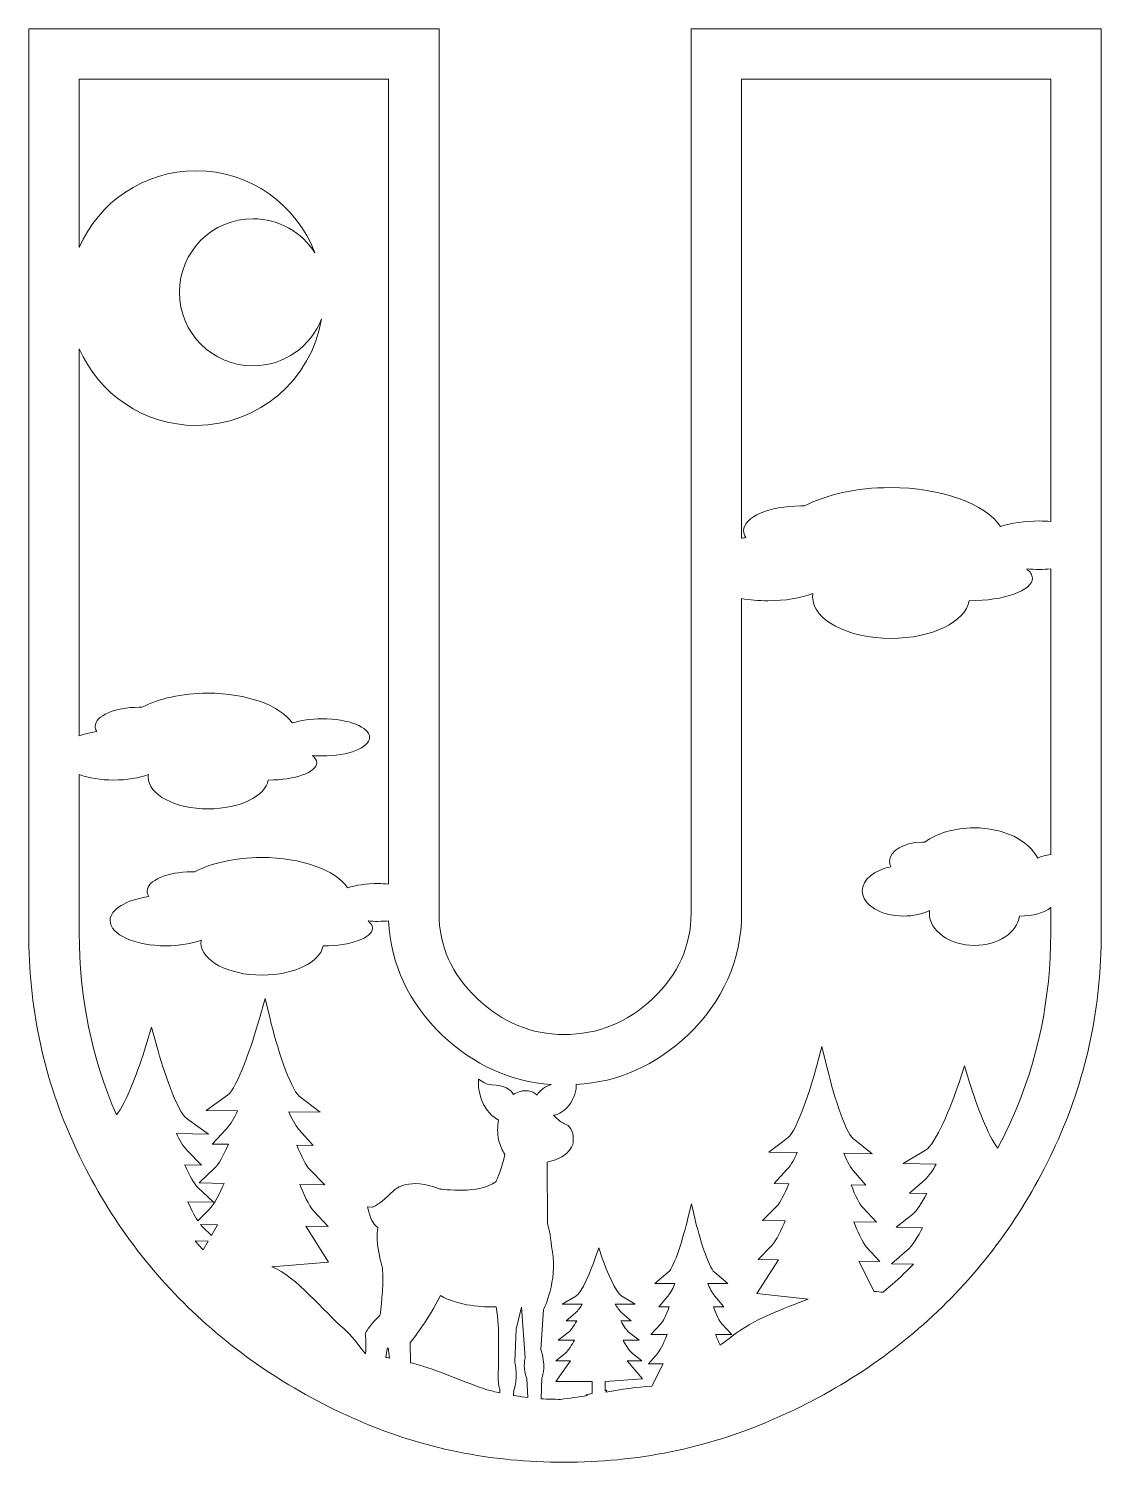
# Model space of a CAD drawing. Header units: millimetres. Extents: x 38 to 178, y -114 to -14.
# Drawn here: x 37.7 to 101.4, y -113.8 to -28.6 of the extents above; entities that cross this region are included whole.
import ezdxf

# ---------------------------------------------------------------- set-up
doc = ezdxf.new("R2010")
doc.units = ezdxf.units.MM
doc.header["$MEASUREMENT"] = 0
doc.layers.add('Layer 2', color=7, linetype='Continuous')

msp = doc.modelspace()

# ---------------------------------------------------------------- linework, layer by layer
at = {"layer": 'Layer 2', "lineweight": 0}
for points, knots in [([(77.04, -28.62), (77.04, -28.62), (77.04, -81.17), (77.04, -81.17), (77.04, -83.105), (76.285, -84.786), (74.778, -86.216), (73.27, -87.649), (71.51, -88.362), (69.499, -88.362), (67.565, -88.362), (65.846, -87.649), (64.337, -86.216), (62.829, -84.786), (62.076, -83.105), (62.076, -81.17), (62.076, -81.17), (62.076, -28.62), (62.076, -28.62), (62.076, -28.62), (37.713, -28.62), (37.713, -28.62), (37.713, -28.62), (37.713, -82.331), (37.713, -82.331), (37.713, -86.662), (38.564, -90.741), (40.266, -94.569), (41.966, -98.398), (44.269, -101.724), (47.168, -104.545), (50.069, -107.369), (53.433, -109.611), (57.26, -111.273), (61.089, -112.935), (65.167, -113.768), (69.499, -113.768), (73.83, -113.768), (77.928, -112.935), (81.796, -111.273), (85.662, -109.611), (89.047, -107.369), (91.946, -104.545), (94.846, -101.724), (97.147, -98.398), (98.849, -94.569), (100.549, -90.741), (101.401, -86.662), (101.401, -82.331), (101.401, -82.331), (101.401, -28.62), (101.401, -28.62), (101.401, -28.62), (77.04, -28.62), (77.04, -28.62)], [0, 0, 0, 0, 1, 1, 1, 2, 2, 2, 3, 3, 3, 4, 4, 4, 5, 5, 5, 6, 6, 6, 7, 7, 7, 8, 8, 8, 9, 9, 9, 10, 10, 10, 11, 11, 11, 12, 12, 12, 13, 13, 13, 14, 14, 14, 15, 15, 15, 16, 16, 16, 17, 17, 17, 18, 18, 18, 18]), ([(67.908, -91.956), (67.642, -91.73), (67.222, -91.562), (66.628, -91.841), (66.583, -91.862), (66.539, -91.886), (66.495, -91.914), (66.345, -91.642), (65.995, -91.357), (65.196, -91.341), (65.039, -91.338), (64.886, -91.295), (64.74, -91.21), (64.74, -91.21), (64.42, -91.009), (64.42, -91.009), (64.42, -91.009), (64.425, -91.392), (64.425, -91.392), (64.425, -91.406), (64.447, -92.801), (65.603, -93.445), (65.538, -93.829), (65.543, -94.233), (65.618, -94.619), (65.618, -94.619), (65.63, -94.671), (65.63, -94.671), (65.719, -94.987), (65.837, -95.259), (65.982, -95.482), (65.841, -96.276), (65.529, -96.933), (65.445, -97.101), (64.507, -97.85), (62.28, -97.556), (62.089, -97.529), (60.323, -96.807), (59.477, -97.545), (59.438, -97.58), (58.518, -98.504), (58.147, -98.605), (58.096, -98.615), (58.096, -98.615), (57.83, -98.595), (57.83, -98.595), (57.83, -98.595), (57.905, -98.897), (57.905, -98.897), (58.044, -99.457), (58.277, -99.708), (58.437, -99.819), (58.284, -100.612), (58.638, -101.937), (58.654, -101.998), (58.654, -101.998), (58.725, -102.231), (58.725, -102.231), (58.786, -103.529), (58.62, -104.725), (58.57, -105.042), (58.102, -105.431), (57.745, -106.034), (57.73, -106.06), (57.73, -106.06), (57.683, -106.139), (57.683, -106.139), (57.683, -106.139), (57.702, -106.232), (57.702, -106.232), (57.743, -106.437), (57.748, -106.808), (57.721, -107.326), (57.233, -106.76), (56.855, -106.188), (56.437, -105.837), (55.241, -104.836), (53.598, -102.715), (52.158, -102.161), (52.158, -102.161), (55.523, -101.89), (55.523, -101.89), (55.523, -101.89), (54.162, -99.737), (54.162, -99.737), (54.162, -99.737), (55.49, -99.755), (55.49, -99.755), (55.49, -99.755), (54.643, -98.844), (54.643, -98.844), (54.344, -98.522), (54.023, -97.806), (53.806, -97.261), (53.806, -97.261), (55.297, -97.281), (55.297, -97.281), (55.297, -97.281), (54.388, -96.361), (54.388, -96.361), (54.187, -96.158), (53.914, -95.634), (53.639, -94.932), (53.639, -94.932), (54.601, -94.945), (54.601, -94.945), (54.601, -94.945), (53.795, -94.04), (53.795, -94.04), (53.515, -93.726), (53.309, -93.309), (53.167, -92.944), (53.167, -92.944), (55.013, -92.969), (55.013, -92.969), (55.013, -92.969), (53.781, -92.015), (53.781, -92.015), (53.229, -91.588), (52.422, -88.974), (52.043, -87.427), (52.043, -87.427), (51.747, -86.22), (51.747, -86.22), (51.747, -86.22), (51.411, -87.418), (51.411, -87.418), (50.981, -88.954), (50.089, -91.545), (49.523, -91.956), (49.523, -91.956), (48.259, -92.876), (48.259, -92.876), (48.259, -92.876), (50.105, -92.901), (50.105, -92.901), (49.951, -93.263), (49.731, -93.674), (49.442, -93.98), (49.442, -93.98), (48.608, -94.863), (48.608, -94.863), (48.608, -94.863), (49.568, -94.876), (49.568, -94.876), (49.269, -95.57), (48.978, -96.086), (48.772, -96.283), (48.772, -96.283), (47.835, -97.178), (47.835, -97.178), (47.835, -97.178), (49.324, -97.199), (49.324, -97.199), (49.089, -97.737), (48.743, -98.444), (48.432, -98.757), (48.432, -98.757), (47.762, -99.435), (47.762, -99.435), (47.541, -99.098), (47.328, -98.656), (47.168, -98.293), (47.168, -98.293), (48.696, -98.32), (48.696, -98.32), (48.696, -98.32), (47.759, -97.452), (47.759, -97.452), (47.553, -97.26), (47.271, -96.767), (46.985, -96.106), (46.985, -96.106), (47.971, -96.124), (47.971, -96.124), (47.971, -96.124), (47.14, -95.27), (47.14, -95.27), (46.852, -94.973), (46.639, -94.581), (46.492, -94.238), (46.492, -94.238), (48.384, -94.271), (48.384, -94.271), (48.384, -94.271), (47.116, -93.369), (47.116, -93.369), (46.549, -92.965), (45.71, -90.507), (45.313, -89.052), (45.313, -89.052), (45.004, -87.918), (45.004, -87.918), (45.004, -87.918), (44.667, -89.041), (44.667, -89.041), (44.273, -90.351), (43.491, -92.475), (42.919, -93.135), (41.459, -89.772), (40.713, -86.14), (40.713, -82.331), (40.713, -82.331), (40.713, -72.918), (40.713, -72.918), (41.274, -73.123), (41.987, -73.246), (42.765, -73.246), (43.544, -73.246), (44.258, -73.122), (44.82, -72.917), (44.811, -72.969), (44.805, -73.021), (44.805, -73.075), (44.805, -74.115), (46.404, -74.958), (48.377, -74.958), (50.24, -74.958), (51.769, -74.206), (51.933, -73.245), (51.938, -73.245), (51.944, -73.246), (51.949, -73.246), (53.533, -73.246), (54.816, -72.785), (54.816, -72.218), (54.816, -72.067), (54.723, -71.923), (54.559, -71.794), (54.745, -71.809), (54.938, -71.817), (55.135, -71.817), (56.694, -71.817), (57.957, -71.323), (57.957, -70.713), (57.957, -70.103), (56.694, -69.609), (55.135, -69.609), (54.465, -69.609), (53.85, -69.701), (53.366, -69.854), (52.666, -68.828), (50.682, -68.087), (48.34, -68.087), (46.794, -68.087), (45.407, -68.412), (44.439, -68.926), (44.381, -68.924), (44.323, -68.922), (44.265, -68.922), (42.828, -68.922), (41.664, -69.43), (41.664, -70.056), (41.664, -70.164), (41.7, -70.268), (41.765, -70.367), (41.377, -70.423), (41.023, -70.512), (40.713, -70.625), (40.713, -70.625), (40.713, -47.626), (40.713, -47.626), (41.877, -50.306), (44.544, -52.181), (47.651, -52.181), (51.406, -52.181), (54.514, -49.441), (55.104, -45.853), (54.472, -47.486), (52.89, -48.647), (51.033, -48.647), (48.62, -48.647), (46.665, -46.691), (46.665, -44.278), (46.665, -41.866), (48.62, -39.91), (51.033, -39.91), (52.58, -39.91), (53.936, -40.717), (54.712, -41.93), (53.627, -39.083), (50.879, -37.056), (47.651, -37.056), (44.544, -37.056), (41.877, -38.932), (40.713, -41.612), (40.713, -41.612), (40.713, -31.62), (40.713, -31.62), (40.713, -31.62), (59.076, -31.62), (59.076, -31.62), (59.076, -31.62), (59.076, -79.421), (59.076, -79.421), (58.875, -79.404), (58.668, -79.394), (58.454, -79.394), (57.772, -79.394), (57.146, -79.488), (56.653, -79.643), (55.941, -78.6), (53.923, -77.847), (51.54, -77.847), (49.968, -77.847), (48.557, -78.177), (47.571, -78.699), (47.512, -78.698), (47.454, -78.695), (47.394, -78.695), (45.933, -78.695), (44.748, -79.212), (44.748, -79.849), (44.748, -79.959), (44.785, -80.064), (44.851, -80.165), (43.513, -80.359), (42.545, -80.924), (42.545, -81.592), (42.545, -82.42), (44.033, -83.091), (45.868, -83.091), (46.661, -83.091), (47.388, -82.966), (47.959, -82.757), (47.95, -82.81), (47.943, -82.863), (47.943, -82.917), (47.943, -83.975), (49.571, -84.833), (51.578, -84.833), (53.474, -84.833), (55.029, -84.067), (55.196, -83.091), (55.201, -83.091), (55.207, -83.091), (55.212, -83.091), (56.823, -83.091), (58.129, -82.624), (58.129, -82.047), (58.129, -81.893), (58.034, -81.747), (57.867, -81.616), (58.057, -81.631), (58.253, -81.639), (58.454, -81.639), (58.672, -81.639), (58.883, -81.629), (59.087, -81.611), (59.199, -84.179), (60.294, -86.516), (62.272, -88.392), (64.149, -90.175), (66.319, -91.16), (68.73, -91.332), (68.343, -91.461), (68.067, -91.669), (67.908, -91.956)], [0, 0, 0, 0, 1, 1, 1, 2, 2, 2, 3, 3, 3, 4, 4, 4, 5, 5, 5, 6, 6, 6, 7, 7, 7, 8, 8, 8, 9, 9, 9, 10, 10, 10, 11, 11, 11, 12, 12, 12, 13, 13, 13, 14, 14, 14, 15, 15, 15, 16, 16, 16, 17, 17, 17, 18, 18, 18, 19, 19, 19, 20, 20, 20, 21, 21, 21, 22, 22, 22, 23, 23, 23, 24, 24, 24, 25, 25, 25, 26, 26, 26, 27, 27, 27, 28, 28, 28, 29, 29, 29, 30, 30, 30, 31, 31, 31, 32, 32, 32, 33, 33, 33, 34, 34, 34, 35, 35, 35, 36, 36, 36, 37, 37, 37, 38, 38, 38, 39, 39, 39, 40, 40, 40, 41, 41, 41, 42, 42, 42, 43, 43, 43, 44, 44, 44, 45, 45, 45, 46, 46, 46, 47, 47, 47, 48, 48, 48, 49, 49, 49, 50, 50, 50, 51, 51, 51, 52, 52, 52, 53, 53, 53, 54, 54, 54, 55, 55, 55, 56, 56, 56, 57, 57, 57, 58, 58, 58, 59, 59, 59, 60, 60, 60, 61, 61, 61, 62, 62, 62, 63, 63, 63, 64, 64, 64, 65, 65, 65, 66, 66, 66, 67, 67, 67, 68, 68, 68, 69, 69, 69, 70, 70, 70, 71, 71, 71, 72, 72, 72, 73, 73, 73, 74, 74, 74, 75, 75, 75, 76, 76, 76, 77, 77, 77, 78, 78, 78, 79, 79, 79, 80, 80, 80, 81, 81, 81, 82, 82, 82, 83, 83, 83, 84, 84, 84, 85, 85, 85, 86, 86, 86, 87, 87, 87, 88, 88, 88, 89, 89, 89, 90, 90, 90, 91, 91, 91, 92, 92, 92, 93, 93, 93, 94, 94, 94, 95, 95, 95, 96, 96, 96, 97, 97, 97, 98, 98, 98, 99, 99, 99, 100, 100, 100, 101, 101, 101, 102, 102, 102, 103, 103, 103, 104, 104, 104, 105, 105, 105, 106, 106, 106, 107, 107, 107, 108, 108, 108, 109, 109, 109, 110, 110, 110, 111, 111, 111, 112, 112, 112, 113, 113, 113, 114, 114, 114, 115, 115, 115, 116, 116, 116, 117, 117, 117, 118, 118, 118, 119, 119, 119, 119]), ([(98.401, -31.62), (98.401, -31.62), (98.401, -57.884), (98.401, -57.884), (98.181, -57.868), (97.955, -57.859), (97.723, -57.859), (96.849, -57.859), (96.047, -57.978), (95.416, -58.178), (94.504, -56.841), (91.919, -55.876), (88.866, -55.876), (86.852, -55.876), (85.044, -56.298), (83.782, -56.968), (83.706, -56.966), (83.631, -56.963), (83.555, -56.963), (81.682, -56.963), (80.165, -57.625), (80.165, -58.442), (80.165, -58.582), (80.213, -58.718), (80.297, -58.847), (80.21, -58.859), (80.125, -58.874), (80.04, -58.889), (80.04, -58.889), (80.04, -31.62), (80.04, -31.62), (80.04, -31.62), (98.401, -31.62), (98.401, -31.62)], [0, 0, 0, 0, 1, 1, 1, 2, 2, 2, 3, 3, 3, 4, 4, 4, 5, 5, 5, 6, 6, 6, 7, 7, 7, 8, 8, 8, 9, 9, 9, 10, 10, 10, 11, 11, 11, 11]), ([(96.107, -93.35), (95.841, -93.949), (95.552, -94.53), (95.252, -95.104), (94.685, -94.405), (93.966, -92.474), (93.603, -91.273), (93.603, -91.273), (93.282, -90.21), (93.282, -90.21), (93.282, -90.21), (92.935, -91.26), (92.935, -91.26), (92.49, -92.606), (91.561, -94.875), (90.966, -95.232), (90.966, -95.232), (89.635, -96.03), (89.635, -96.03), (89.635, -96.03), (91.588, -96.067), (91.588, -96.067), (91.428, -96.382), (91.198, -96.742), (90.893, -97.009), (90.893, -97.009), (90.015, -97.777), (90.015, -97.777), (90.015, -97.777), (91.033, -97.796), (91.033, -97.796), (90.722, -98.404), (90.418, -98.855), (90.2, -99.027), (90.2, -99.027), (89.211, -99.805), (89.211, -99.805), (89.211, -99.805), (90.79, -99.834), (90.79, -99.834), (90.544, -100.306), (90.184, -100.924), (89.858, -101.197), (89.858, -101.197), (88.936, -101.97), (88.936, -101.97), (88.936, -101.97), (90.246, -101.995), (90.246, -101.995), (90.114, -102.128), (89.987, -102.266), (89.853, -102.396), (89.402, -102.835), (88.931, -103.254), (88.452, -103.664), (88.273, -103.648), (88.094, -103.633), (87.917, -103.622), (87.917, -103.622), (86.999, -101.822), (86.999, -101.822), (86.999, -101.822), (88.241, -101.843), (88.241, -101.843), (88.241, -101.843), (87.468, -100.981), (87.468, -100.981), (87.195, -100.676), (86.902, -100), (86.704, -99.486), (86.704, -99.486), (88.056, -99.508), (88.056, -99.508), (88.056, -99.508), (87.231, -98.639), (87.231, -98.639), (87.049, -98.447), (86.8, -97.953), (86.548, -97.29), (86.548, -97.29), (87.419, -97.304), (87.419, -97.304), (87.419, -97.304), (86.688, -96.449), (86.688, -96.449), (86.434, -96.152), (86.246, -95.758), (86.116, -95.414), (86.116, -95.414), (87.792, -95.441), (87.792, -95.441), (87.792, -95.441), (86.671, -94.539), (86.671, -94.539), (86.17, -94.135), (85.433, -91.668), (85.086, -90.208), (85.086, -90.208), (84.816, -89.068), (84.816, -89.068), (84.816, -89.068), (84.513, -90.198), (84.513, -90.198), (84.125, -91.646), (83.318, -94.088), (82.806, -94.475), (82.806, -94.475), (81.66, -95.341), (81.66, -95.341), (81.66, -95.341), (83.336, -95.368), (83.336, -95.368), (83.197, -95.708), (82.998, -96.096), (82.736, -96.384), (82.736, -96.384), (81.978, -97.215), (81.978, -97.215), (81.978, -97.215), (82.852, -97.229), (82.852, -97.229), (82.582, -97.884), (82.319, -98.369), (82.131, -98.555), (82.131, -98.555), (81.28, -99.398), (81.28, -99.398), (81.28, -99.398), (82.634, -99.42), (82.634, -99.42), (82.421, -99.928), (82.109, -100.594), (81.829, -100.889), (81.829, -100.889), (81.034, -101.725), (81.034, -101.725), (81.034, -101.725), (82.24, -101.744), (82.24, -101.744), (82.24, -101.744), (80.944, -103.736), (80.944, -103.736), (80.944, -103.736), (83.991, -104.085), (83.991, -104.085), (82.667, -104.568), (80.626, -105.344), (79.512, -106.254), (79.285, -106.44), (79.031, -106.622), (78.772, -106.809), (78.672, -106.602), (78.577, -106.372), (78.501, -106.174), (78.501, -106.174), (79.461, -106.174), (79.461, -106.174), (79.461, -106.174), (78.866, -105.535), (78.866, -105.535), (78.735, -105.394), (78.554, -105.028), (78.369, -104.536), (78.369, -104.536), (78.988, -104.536), (78.988, -104.536), (78.988, -104.536), (78.46, -103.907), (78.46, -103.907), (78.276, -103.688), (78.139, -103.397), (78.044, -103.141), (78.044, -103.141), (79.232, -103.141), (79.232, -103.141), (79.232, -103.141), (78.429, -102.481), (78.429, -102.481), (78.07, -102.186), (77.523, -100.354), (77.263, -99.268), (77.263, -99.268), (77.059, -98.421), (77.059, -98.421), (77.059, -98.421), (76.856, -99.268), (76.856, -99.268), (76.596, -100.354), (76.05, -102.186), (75.691, -102.481), (75.691, -102.481), (74.887, -103.141), (74.887, -103.141), (74.887, -103.141), (76.075, -103.141), (76.075, -103.141), (75.98, -103.397), (75.843, -103.689), (75.66, -103.907), (75.66, -103.907), (75.133, -104.536), (75.133, -104.536), (75.133, -104.536), (75.75, -104.536), (75.75, -104.536), (75.565, -105.028), (75.384, -105.394), (75.253, -105.535), (75.253, -105.535), (74.66, -106.174), (74.66, -106.174), (74.66, -106.174), (75.618, -106.174), (75.618, -106.174), (75.473, -106.555), (75.258, -107.056), (75.062, -107.28), (75.062, -107.28), (74.506, -107.913), (74.506, -107.913), (74.506, -107.913), (75.386, -107.913), (75.386, -107.913), (75.386, -107.913), (74.718, -109.245), (74.718, -109.245), (73.825, -109.286), (72.904, -109.437), (71.986, -109.6), (71.999, -109.559), (72.014, -109.519), (72.035, -109.482), (72.006, -109.489), (71.978, -109.497), (71.95, -109.505), (71.95, -109.505), (71.95, -108.968), (71.95, -108.968), (71.95, -108.968), (74.156, -108.806), (74.156, -108.806), (74.156, -108.806), (73.258, -107.744), (73.258, -107.744), (73.258, -107.744), (74.113, -107.744), (74.113, -107.744), (74.113, -107.744), (73.558, -107.297), (73.558, -107.297), (73.362, -107.139), (73.148, -106.784), (73.002, -106.515), (73.002, -106.515), (73.962, -106.515), (73.962, -106.515), (73.962, -106.515), (73.367, -106.063), (73.367, -106.063), (73.236, -105.963), (73.055, -105.705), (72.87, -105.357), (72.87, -105.357), (73.489, -105.357), (73.489, -105.357), (73.489, -105.357), (72.961, -104.913), (72.961, -104.913), (72.777, -104.758), (72.641, -104.552), (72.545, -104.371), (72.545, -104.371), (73.733, -104.371), (73.733, -104.371), (73.733, -104.371), (72.93, -103.905), (72.93, -103.905), (72.571, -103.696), (72.024, -102.401), (71.763, -101.634), (71.763, -101.634), (71.56, -101.035), (71.56, -101.035), (71.56, -101.035), (71.357, -101.634), (71.357, -101.634), (71.097, -102.401), (70.55, -103.696), (70.191, -103.905), (70.191, -103.905), (69.388, -104.371), (69.388, -104.371), (69.388, -104.371), (70.576, -104.371), (70.576, -104.371), (70.481, -104.552), (70.344, -104.758), (70.161, -104.913), (70.161, -104.913), (69.634, -105.357), (69.634, -105.357), (69.634, -105.357), (70.251, -105.357), (70.251, -105.357), (70.066, -105.705), (69.885, -105.964), (69.754, -106.063), (69.754, -106.063), (69.161, -106.515), (69.161, -106.515), (69.161, -106.515), (70.119, -106.515), (70.119, -106.515), (69.974, -106.784), (69.759, -107.138), (69.563, -107.296), (69.563, -107.296), (69.007, -107.744), (69.007, -107.744), (69.007, -107.744), (69.887, -107.744), (69.887, -107.744), (69.887, -107.744), (69.014, -108.974), (69.014, -108.974), (69.014, -108.974), (71.171, -108.974), (71.171, -108.974), (71.171, -108.974), (71.171, -109.685), (71.171, -109.685), (71.047, -109.711), (70.923, -109.733), (70.799, -109.756), (70.831, -109.77), (70.863, -109.782), (70.895, -109.795), (70.352, -109.89), (69.814, -109.974), (69.289, -110.029), (68.907, -110.028), (68.525, -110.018), (68.142, -109.991), (68.142, -109.991), (68.189, -108.753), (68.189, -108.753), (68.258, -108.565), (68.419, -107.967), (68.121, -107.059), (68.121, -107.059), (68.279, -104.691), (68.279, -104.691), (68.411, -104.412), (69.191, -102.666), (68.753, -100.94), (68.702, -100.261), (68.558, -99.716), (68.519, -99.579), (68.519, -99.579), (68.493, -95.94), (68.493, -95.94), (70.002, -95.631), (70.043, -94.789), (70.042, -94.696), (70.042, -94.696), (70.046, -94.544), (70.046, -94.544), (70.058, -94.112), (69.829, -93.729), (69.524, -93.657), (69.357, -93.589), (69.126, -93.411), (68.875, -93.157), (69.221, -93.091), (69.54, -92.888), (69.79, -92.574), (70.155, -92.114), (70.226, -91.63), (70.23, -91.336), (72.729, -91.176), (74.952, -90.189), (76.843, -88.393), (78.935, -86.407), (80.04, -83.91), (80.04, -81.17), (80.04, -81.17), (80.04, -62.463), (80.04, -62.463), (80.524, -62.55), (81.049, -62.598), (81.6, -62.598), (82.615, -62.598), (83.546, -62.437), (84.278, -62.169), (84.267, -62.238), (84.258, -62.306), (84.258, -62.375), (84.258, -63.731), (86.343, -64.831), (88.914, -64.831), (91.343, -64.831), (93.335, -63.85), (93.549, -62.598), (93.556, -62.598), (93.563, -62.598), (93.57, -62.598), (95.634, -62.598), (97.307, -61.999), (97.307, -61.259), (97.307, -61.062), (97.185, -60.875), (96.971, -60.707), (97.214, -60.726), (97.465, -60.737), (97.723, -60.737), (97.955, -60.737), (98.181, -60.727), (98.401, -60.711), (98.401, -60.711), (98.401, -77.67), (98.401, -77.67), (98.114, -77.711), (97.848, -77.78), (97.623, -77.876), (97.097, -76.834), (95.607, -76.081), (93.848, -76.081), (92.687, -76.081), (91.645, -76.41), (90.918, -76.933), (90.874, -76.931), (90.831, -76.929), (90.787, -76.929), (89.708, -76.929), (88.833, -77.445), (88.833, -78.082), (88.833, -78.192), (88.861, -78.298), (88.909, -78.398), (87.922, -78.592), (87.207, -79.158), (87.207, -79.825), (87.207, -80.654), (88.305, -81.325), (89.66, -81.325), (90.245, -81.325), (90.782, -81.199), (91.204, -80.99), (91.197, -81.043), (91.192, -81.097), (91.192, -81.151), (91.192, -82.209), (92.393, -83.066), (93.875, -83.066), (95.275, -83.066), (96.423, -82.301), (96.546, -81.325), (96.55, -81.325), (96.554, -81.325), (96.559, -81.325), (97.341, -81.325), (98.024, -81.122), (98.401, -80.819), (98.401, -80.819), (98.401, -82.331), (98.401, -82.331), (98.401, -86.216), (97.629, -89.924), (96.107, -93.35)], [0, 0, 0, 0, 1, 1, 1, 2, 2, 2, 3, 3, 3, 4, 4, 4, 5, 5, 5, 6, 6, 6, 7, 7, 7, 8, 8, 8, 9, 9, 9, 10, 10, 10, 11, 11, 11, 12, 12, 12, 13, 13, 13, 14, 14, 14, 15, 15, 15, 16, 16, 16, 17, 17, 17, 18, 18, 18, 19, 19, 19, 20, 20, 20, 21, 21, 21, 22, 22, 22, 23, 23, 23, 24, 24, 24, 25, 25, 25, 26, 26, 26, 27, 27, 27, 28, 28, 28, 29, 29, 29, 30, 30, 30, 31, 31, 31, 32, 32, 32, 33, 33, 33, 34, 34, 34, 35, 35, 35, 36, 36, 36, 37, 37, 37, 38, 38, 38, 39, 39, 39, 40, 40, 40, 41, 41, 41, 42, 42, 42, 43, 43, 43, 44, 44, 44, 45, 45, 45, 46, 46, 46, 47, 47, 47, 48, 48, 48, 49, 49, 49, 50, 50, 50, 51, 51, 51, 52, 52, 52, 53, 53, 53, 54, 54, 54, 55, 55, 55, 56, 56, 56, 57, 57, 57, 58, 58, 58, 59, 59, 59, 60, 60, 60, 61, 61, 61, 62, 62, 62, 63, 63, 63, 64, 64, 64, 65, 65, 65, 66, 66, 66, 67, 67, 67, 68, 68, 68, 69, 69, 69, 70, 70, 70, 71, 71, 71, 72, 72, 72, 73, 73, 73, 74, 74, 74, 75, 75, 75, 76, 76, 76, 77, 77, 77, 78, 78, 78, 79, 79, 79, 80, 80, 80, 81, 81, 81, 82, 82, 82, 83, 83, 83, 84, 84, 84, 85, 85, 85, 86, 86, 86, 87, 87, 87, 88, 88, 88, 89, 89, 89, 90, 90, 90, 91, 91, 91, 92, 92, 92, 93, 93, 93, 94, 94, 94, 95, 95, 95, 96, 96, 96, 97, 97, 97, 98, 98, 98, 99, 99, 99, 100, 100, 100, 101, 101, 101, 102, 102, 102, 103, 103, 103, 104, 104, 104, 105, 105, 105, 106, 106, 106, 107, 107, 107, 108, 108, 108, 109, 109, 109, 110, 110, 110, 111, 111, 111, 112, 112, 112, 113, 113, 113, 114, 114, 114, 115, 115, 115, 116, 116, 116, 117, 117, 117, 118, 118, 118, 119, 119, 119, 120, 120, 120, 121, 121, 121, 122, 122, 122, 123, 123, 123, 124, 124, 124, 125, 125, 125, 126, 126, 126, 127, 127, 127, 128, 128, 128, 129, 129, 129, 130, 130, 130, 131, 131, 131, 132, 132, 132, 133, 133, 133, 134, 134, 134, 135, 135, 135, 136, 136, 136, 137, 137, 137, 138, 138, 138, 139, 139, 139, 140, 140, 140, 141, 141, 141, 142, 142, 142, 143, 143, 143, 144, 144, 144, 145, 145, 145, 146, 146, 146, 147, 147, 147, 148, 148, 148, 149, 149, 149, 150, 150, 150, 151, 151, 151, 152, 152, 152, 153, 153, 153, 154, 154, 154, 155, 155, 155, 156, 156, 156, 156]), ([(48.559, -100.301), (48.559, -100.301), (48.034, -99.784), (48.034, -99.784), (47.995, -99.745), (47.955, -99.7), (47.915, -99.651), (47.915, -99.651), (48.922, -99.664), (48.922, -99.664), (48.922, -99.664), (48.559, -100.301), (48.559, -100.301)], [0, 0, 0, 0, 1, 1, 1, 2, 2, 2, 3, 3, 3, 4, 4, 4, 4]), ([(48.071, -101.156), (47.911, -100.979), (47.752, -100.801), (47.596, -100.62), (47.596, -100.62), (48.369, -100.634), (48.369, -100.634), (48.369, -100.634), (48.071, -101.156), (48.071, -101.156)], [0, 0, 0, 0, 1, 1, 1, 2, 2, 2, 3, 3, 3, 3]), ([(64.909, -109.456), (63.576, -109.002), (62.262, -108.401), (60.917, -107.997), (60.74, -107.944), (60.563, -107.899), (60.385, -107.853), (60.385, -107.853), (60.365, -106.659), (60.365, -106.659), (60.592, -106.382), (61.458, -105.286), (62.159, -103.861), (63.272, -104.498), (64.682, -104.556), (65.479, -104.528), (65.583, -105.316), (65.629, -105.95), (65.616, -106.417), (65.616, -106.417), (65.617, -108.18), (65.617, -108.18), (65.599, -108.3), (65.519, -108.917), (65.689, -109.444), (65.689, -109.444), (65.69, -109.637), (65.69, -109.637), (65.43, -109.582), (65.169, -109.52), (64.909, -109.456)], [0, 0, 0, 0, 1, 1, 1, 2, 2, 2, 3, 3, 3, 4, 4, 4, 5, 5, 5, 6, 6, 6, 7, 7, 7, 8, 8, 8, 9, 9, 9, 10, 10, 10, 10]), ([(66.628, -109.816), (66.628, -109.816), (66.628, -109.816), (66.628, -109.816), (66.585, -109.809), (66.543, -109.801), (66.5, -109.794), (66.5, -109.794), (66.514, -109.473), (66.514, -109.473), (66.603, -109.299), (66.756, -108.827), (66.587, -107.809), (66.587, -107.809), (66.661, -105.854), (66.661, -105.854), (66.661, -105.854), (66.973, -104.544), (66.973, -104.544), (66.973, -104.544), (67.197, -107.559), (67.197, -107.559), (67.152, -107.73), (67.056, -108.232), (67.294, -108.786), (67.294, -108.786), (67.36, -109.918), (67.36, -109.918), (67.108, -109.888), (66.862, -109.854), (66.628, -109.816)], [0, 0, 0, 0, 1, 1, 1, 2, 2, 2, 3, 3, 3, 4, 4, 4, 5, 5, 5, 6, 6, 6, 7, 7, 7, 8, 8, 8, 9, 9, 9, 10, 10, 10, 10]), ([(58.914, -107.542), (58.914, -107.542), (59.001, -107.026), (59.001, -107.026), (59.018, -107.008), (59.036, -106.99), (59.054, -106.971), (59.08, -107.146), (59.112, -107.354), (59.144, -107.58), (59.068, -107.566), (58.991, -107.555), (58.914, -107.542)], [0, 0, 0, 0, 1, 1, 1, 2, 2, 2, 3, 3, 3, 4, 4, 4, 4])]:
    msp.add_open_spline(points, degree=3, knots=knots, dxfattribs=at)

doc.saveas('drawing.dxf')
